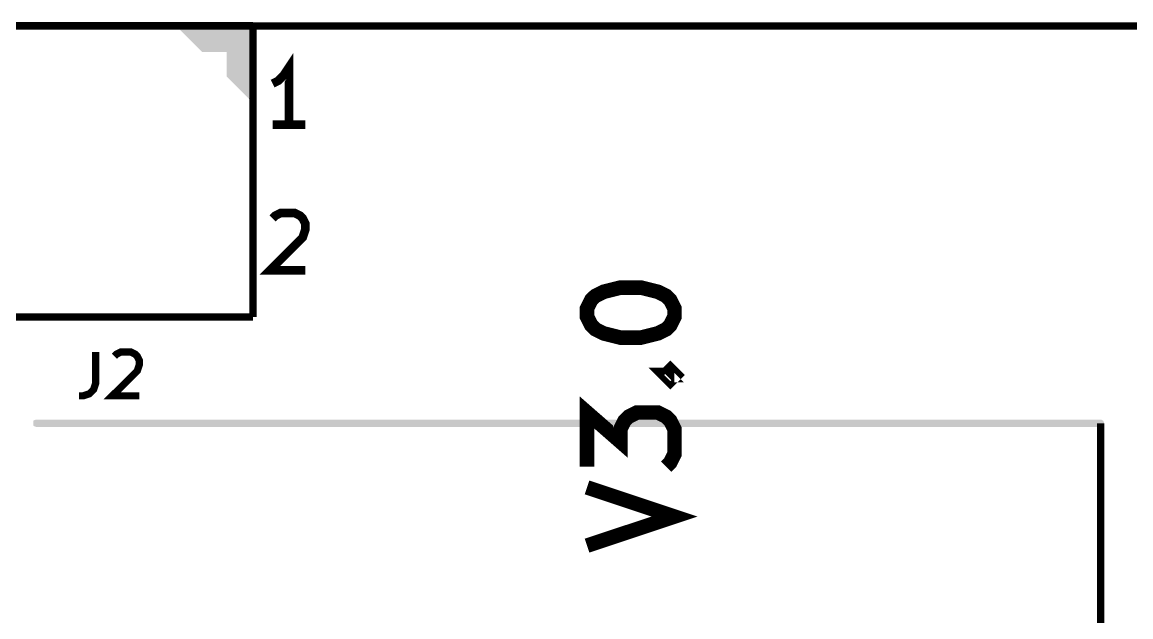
# Model space of a CAD drawing. Extents: x 66 to 205, y -127 to -80.
# Drawn here: x 76.19 to 95.51, y -90.3 to -79.94 of the extents above; entities that cross this region are included whole.
import ezdxf

# ---------------------------------------------------------------- set-up
doc = ezdxf.new("R2010")
doc.units = 0
for name, color, linetype in [('MKSMINI12864-B_SILKS_GBR', 5, 'CONTINUOUS'), ('MKSMINI12864-EDGE_CUTS_GBR', 3, 'CONTINUOUS'), ('MKSMINI12864-F_SILKS_GBR', 11, 'CONTINUOUS')]:
    doc.layers.add(name, color=color, linetype=linetype)

msp = doc.modelspace()

# ---------------------------------------------------------------- linework, layer by layer
at = {"layer": 'MKSMINI12864-B_SILKS_GBR', "const_width": 0.127}
msp.add_lwpolyline([(94.983, -115.5285), (94.983, -86.9285)], dxfattribs=at)
at = {"layer": 'MKSMINI12864-B_SILKS_GBR'}
for points in [[(76.384, -86.888112), (76.384564, -86.887612), (95.031806, -86.888112), (95.031584, -86.887612)], [(76.384, -86.920144), (76.384, -86.888112), (95.045946, -86.920144), (95.031806, -86.888112)], [(76.384, -86.955294), (76.384, -86.920144), (95.040568, -86.955294), (95.045946, -86.920144)], [(76.384564, -86.887612), (76.398862, -86.874956), (95.031584, -86.887612), (95.012578, -86.874956)], [(76.398862, -86.874956), (76.423042, -86.867904), (95.012578, -86.874956), (95.001986, -86.867904)], [(76.423042, -86.867904), (76.433, -86.865), (95.001986, -86.867904), (94.983, -86.865)], [(76.384, -86.968888), (76.384, -86.955294), (95.028658, -86.968888), (95.040568, -86.955294)], [(76.403328, -86.982042), (76.384, -86.968888), (95.017136, -86.982042), (95.028658, -86.968888)], [(76.413396, -86.988896), (76.403328, -86.982042), (94.99364, -86.988896), (95.017136, -86.982042)], [(76.433, -86.992), (76.413396, -86.988896), (94.983, -86.992), (94.99364, -86.988896)]]:
    msp.add_solid(points, dxfattribs=at)
at = {"layer": 'MKSMINI12864-EDGE_CUTS_GBR', "const_width": 0.127}
msp.add_lwpolyline([(98.3, -80), (72.3, -80)], dxfattribs=at)
at = {"layer": 'MKSMINI12864-F_SILKS_GBR'}
for points, const_width in [([(72.301, -79.9985), (80.211, -79.9985)], 0.127), ([(80.211, -79.9985), (80.211, -85.0785)], 0.127), ([(80.84, -81.72088), (80.84, -80.72088), (80.744762, -80.863738), (80.649524, -80.958976), (80.554286, -81.006594)], 0.15), ([(81.125714, -81.72088), (80.554286, -81.72088)], 0.15), ([(80.554286, -83.356118), (80.601904, -83.3085), (80.697142, -83.26088), (80.935238, -83.26088), (81.030476, -83.3085), (81.078096, -83.356118), (81.125714, -83.451356), (81.125714, -83.546594), (81.078096, -83.689452), (80.506666, -84.26088), (81.125714, -84.26088)], 0.15), ([(86.033428, -85.071856), (86.033428, -84.926714), (86.106, -84.78157), (86.178572, -84.709), (86.323714, -84.636428), (86.614, -84.563856), (86.976858, -84.563856), (87.267142, -84.636428), (87.412286, -84.709), (87.484858, -84.78157), (87.557428, -84.926714), (87.557428, -85.071856), (87.484858, -85.217), (87.412286, -85.28957), (87.267142, -85.362142), (86.976858, -85.434714), (86.614, -85.434714), (86.323714, -85.362142), (86.178572, -85.28957), (86.106, -85.217), (86.033428, -85.071856)], 0.254), ([(80.211, -85.0785), (72.301, -85.0785)], 0.127), ([(77.47, -85.688714), (77.47, -86.233), (77.433714, -86.341856), (77.361142, -86.414428), (77.252286, -86.450714), (77.179714, -86.450714)], 0.127), ([(77.796572, -85.761284), (77.832858, -85.725), (77.905428, -85.688714), (78.086858, -85.688714), (78.159428, -85.725), (78.195714, -85.761284), (78.232, -85.833856), (78.232, -85.906428), (78.195714, -86.015284), (77.760286, -86.450714), (78.232, -86.450714)], 0.127), ([(87.412286, -86.087856), (87.484858, -86.015284), (87.557428, -86.087856), (87.484858, -86.160428), (87.412286, -86.087856), (87.557428, -86.087856)], 0.254), ([(86.033428, -87.684428), (86.033428, -86.741), (86.614, -87.249), (86.614, -87.031284), (86.686572, -86.886142), (86.759142, -86.81357), (86.904286, -86.741), (87.267142, -86.741), (87.412286, -86.81357), (87.484858, -86.886142), (87.557428, -87.031284), (87.557428, -87.466714), (87.484858, -87.611856), (87.412286, -87.684428)], 0.254), ([(86.033428, -89.063284), (87.557428, -88.555284), (86.033428, -88.047284)], 0.254)]:
    msp.add_lwpolyline(points, dxfattribs=dict(at, const_width=const_width))
for points in [[(78.891, -79.9985), (78.893092, -79.984186), (80.261, -79.9985), (80.256254, -79.984186)], [(78.893092, -79.984186), (78.903974, -79.96863), (80.256254, -79.984186), (80.251096, -79.96863)], [(78.903974, -79.96863), (78.91113, -79.958402), (80.251096, -79.96863), (80.236478, -79.958402)], [(78.91113, -79.958402), (78.934694, -79.95059), (80.236478, -79.958402), (80.22531, -79.95059)], [(78.934694, -79.95059), (78.941, -79.9485), (80.22531, -79.95059), (80.211, -79.9485)], [(78.900902, -80.028366), (78.891, -79.9985), (80.261, -80.028366), (80.261, -79.9985)], [(78.905646, -80.033854), (78.900902, -80.028366), (80.261, -80.033854), (80.261, -80.028366)], [(79.327292, -80.4555), (78.905646, -80.033854), (80.261, -80.4555), (80.261, -80.033854)], [(79.754, -80.882208), (79.754, -80.4555), (80.261, -80.882208), (80.261, -80.4555)], [(80.140292, -81.2685), (79.754, -80.882208), (80.261, -81.2685), (80.261, -80.882208)], [(80.154602, -81.28281), (80.140292, -81.2685), (80.258906, -81.28281), (80.261, -81.2685)], [(80.175646, -81.303854), (80.154602, -81.28281), (80.244184, -81.303854), (80.258906, -81.28281)], [(80.18509, -81.308594), (80.175646, -81.303854), (80.240868, -81.308594), (80.244184, -81.303854)], [(80.203768, -81.31797), (80.18509, -81.308594), (80.212592, -81.31797), (80.240868, -81.308594)], [(80.211, -81.318498), (80.203768, -81.31797), (80.211, -81.318498), (80.212592, -81.31797)]]:
    msp.add_solid(points, dxfattribs=at)

doc.saveas('drawing.dxf')
